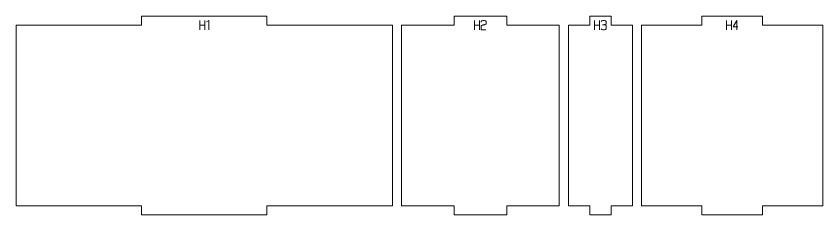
# Model space of a CAD drawing. Header units: centimetres. Extents: x -249 to 275, y -506 to 461.
# Drawn here: x -248.57 to -221.74, y -147.41 to -140.81 of the extents above; entities that cross this region are included whole.
import ezdxf

# ---------------------------------------------------------------- set-up
doc = ezdxf.new("R2010")
doc.units = ezdxf.units.CM
doc.header["$MEASUREMENT"] = 0
doc.layers.add('Capa 1', color=7, linetype='Continuous')

msp = doc.modelspace()

# ---------------------------------------------------------------- linework, layer by layer
at = {"layer": 'Capa 1', "color": 240, "lineweight": 9}
for points in [[(-248.5745, -141.1064), (-248.5745, -141.1064), (-248.5745, -147.1064), (-248.5745, -147.1064), (-248.5745, -147.1064), (-244.40189, -147.1064), (-244.40189, -147.1064), (-244.40189, -147.1064), (-244.40189, -147.4064), (-244.40189, -147.4064), (-244.40189, -147.4064), (-240.22928, -147.4064), (-240.22928, -147.4064), (-240.22928, -147.4064), (-240.22928, -147.1064), (-240.22928, -147.1064), (-240.22928, -147.1064), (-236.05667, -147.1064), (-236.05667, -147.1064), (-236.05667, -147.1064), (-236.05667, -141.1064), (-236.05667, -141.1064), (-236.05667, -141.1064), (-240.22928, -141.1064), (-240.22928, -141.1064), (-240.22928, -141.1064), (-240.22928, -140.8064), (-240.22928, -140.8064), (-240.22928, -140.8064), (-244.40189, -140.8064), (-244.40189, -140.8064), (-244.40189, -140.8064), (-244.40189, -141.1064), (-244.40189, -141.1064), (-244.40189, -141.1064), (-248.5745, -141.1064), (-248.5745, -141.1064)], [(-235.75667, -141.1064), (-235.75667, -141.1064), (-235.75667, -147.1064), (-235.75667, -147.1064), (-235.75667, -147.1064), (-234.00547, -147.1064), (-234.00547, -147.1064), (-234.00547, -147.1064), (-234.00547, -147.4064), (-234.00547, -147.4064), (-234.00547, -147.4064), (-232.25426, -147.4064), (-232.25426, -147.4064), (-232.25426, -147.4064), (-232.25426, -147.1064), (-232.25426, -147.1064), (-232.25426, -147.1064), (-230.50306, -147.1064), (-230.50306, -147.1064), (-230.50306, -147.1064), (-230.50306, -141.1064), (-230.50306, -141.1064), (-230.50306, -141.1064), (-232.25426, -141.1064), (-232.25426, -141.1064), (-232.25426, -141.1064), (-232.25426, -140.8064), (-232.25426, -140.8064), (-232.25426, -140.8064), (-234.00547, -140.8064), (-234.00547, -140.8064), (-234.00547, -140.8064), (-234.00547, -141.1064), (-234.00547, -141.1064), (-234.00547, -141.1064), (-235.75667, -141.1064), (-235.75667, -141.1064)], [(-230.20306, -141.1064), (-230.20306, -141.1064), (-230.20306, -147.1064), (-230.20306, -147.1064), (-230.20306, -147.1064), (-229.4931, -147.1064), (-229.4931, -147.1064), (-229.4931, -147.1064), (-229.4931, -147.4064), (-229.4931, -147.4064), (-229.4931, -147.4064), (-228.78313, -147.4064), (-228.78313, -147.4064), (-228.78313, -147.4064), (-228.78313, -147.1064), (-228.78313, -147.1064), (-228.78313, -147.1064), (-228.07317, -147.1064), (-228.07317, -147.1064), (-228.07317, -147.1064), (-228.07317, -141.1064), (-228.07317, -141.1064), (-228.07317, -141.1064), (-228.78313, -141.1064), (-228.78313, -141.1064), (-228.78313, -141.1064), (-228.78313, -140.8064), (-228.78313, -140.8064), (-228.78313, -140.8064), (-229.4931, -140.8064), (-229.4931, -140.8064), (-229.4931, -140.8064), (-229.4931, -141.1064), (-229.4931, -141.1064), (-229.4931, -141.1064), (-230.20306, -141.1064), (-230.20306, -141.1064)], [(-227.77317, -141.1064), (-227.77317, -141.1064), (-227.77317, -147.1064), (-227.77317, -147.1064), (-227.77317, -147.1064), (-225.76059, -147.1064), (-225.76059, -147.1064), (-225.76059, -147.1064), (-225.76059, -147.4064), (-225.76059, -147.4064), (-225.76059, -147.4064), (-223.74801, -147.4064), (-223.74801, -147.4064), (-223.74801, -147.4064), (-223.74801, -147.1064), (-223.74801, -147.1064), (-223.74801, -147.1064), (-221.73544, -147.1064), (-221.73544, -147.1064), (-221.73544, -147.1064), (-221.73544, -141.1064), (-221.73544, -141.1064), (-221.73544, -141.1064), (-223.74801, -141.1064), (-223.74801, -141.1064), (-223.74801, -141.1064), (-223.74801, -140.8064), (-223.74801, -140.8064), (-223.74801, -140.8064), (-225.76059, -140.8064), (-225.76059, -140.8064), (-225.76059, -140.8064), (-225.76059, -141.1064), (-225.76059, -141.1064), (-225.76059, -141.1064), (-227.77317, -141.1064), (-227.77317, -141.1064)]]:
    msp.add_open_spline(points, degree=3, knots=[0, 0, 0, 0, 0.08333333, 0.08333333, 0.08333333, 0.16666667, 0.16666667, 0.16666667, 0.25, 0.25, 0.25, 0.33333333, 0.33333333, 0.33333333, 0.41666667, 0.41666667, 0.41666667, 0.5, 0.5, 0.5, 0.58333333, 0.58333333, 0.58333333, 0.66666667, 0.66666667, 0.66666667, 0.75, 0.75, 0.75, 0.83333333, 0.83333333, 0.83333333, 0.91666667, 0.91666667, 0.91666667, 1, 1, 1, 1], dxfattribs=at)
at = {"layer": 'Capa 1', "color": 114, "lineweight": 9}
for points, knots in [([(-242.46371, -141.2636), (-242.46371, -141.2636), (-242.46371, -140.94716), (-242.46371, -140.94716), (-242.46371, -140.94716), (-242.46371, -141.10309), (-242.46371, -141.10309), (-242.46371, -141.10309), (-242.29953, -141.10309), (-242.29953, -141.10309), (-242.29953, -141.10309), (-242.29953, -140.94716), (-242.29953, -140.94716), (-242.29953, -140.94716), (-242.29953, -141.2636), (-242.29953, -141.2636), (-242.29953, -141.2636), (-242.29953, -141.10309), (-242.29953, -141.10309), (-242.29953, -141.10309), (-242.46371, -141.10309), (-242.46371, -141.10309), (-242.46371, -141.10309), (-242.46371, -141.2636), (-242.46371, -141.2636)], [0, 0, 0, 0, 0.125, 0.125, 0.125, 0.25, 0.25, 0.25, 0.375, 0.375, 0.375, 0.5, 0.5, 0.5, 0.625, 0.625, 0.625, 0.75, 0.75, 0.75, 0.875, 0.875, 0.875, 1, 1, 1, 1]), ([(-242.16745, -140.9467), (-242.16745, -140.9467), (-242.24358, -140.99944), (-242.24358, -140.99944), (-242.24358, -140.99944), (-242.16745, -140.9467), (-242.16745, -140.9467), (-242.16745, -140.9467), (-242.16745, -141.2636), (-242.16745, -141.2636), (-242.16745, -141.2636), (-242.16745, -140.9467), (-242.16745, -140.9467)], [0, 0, 0, 0, 0.25, 0.25, 0.25, 0.5, 0.5, 0.5, 0.75, 0.75, 0.75, 1, 1, 1, 1]), ([(-233.32248, -141.2636), (-233.32248, -141.2636), (-233.32248, -140.94716), (-233.32248, -140.94716), (-233.32248, -140.94716), (-233.32248, -141.10309), (-233.32248, -141.10309), (-233.32248, -141.10309), (-233.1583, -141.10309), (-233.1583, -141.10309), (-233.1583, -141.10309), (-233.1583, -140.94716), (-233.1583, -140.94716), (-233.1583, -140.94716), (-233.1583, -141.2636), (-233.1583, -141.2636), (-233.1583, -141.2636), (-233.1583, -141.10309), (-233.1583, -141.10309), (-233.1583, -141.10309), (-233.32248, -141.10309), (-233.32248, -141.10309), (-233.32248, -141.10309), (-233.32248, -141.2636), (-233.32248, -141.2636)], [0, 0, 0, 0, 0.125, 0.125, 0.125, 0.25, 0.25, 0.25, 0.375, 0.375, 0.375, 0.5, 0.5, 0.5, 0.625, 0.625, 0.625, 0.75, 0.75, 0.75, 0.875, 0.875, 0.875, 1, 1, 1, 1]), ([(-233.10281, -141.2636), (-233.10281, -141.2636), (-233.10281, -141.13106), (-233.10281, -141.13106), (-233.10189, -141.11914), (-233.09104, -141.10997), (-233.07025, -141.10355), (-233.06169, -141.10293), (-233.05351, -141.10194), (-233.04571, -141.10056), (-233.03792, -141.09919), (-233.03004, -141.09774), (-233.02209, -141.09621), (-233.00742, -141.09376), (-232.99618, -141.09177), (-232.98839, -141.09025), (-232.98059, -141.08872), (-232.97302, -141.08673), (-232.96568, -141.08428), (-232.94673, -141.07725), (-232.93725, -141.06823), (-232.93725, -141.05723), (-232.93725, -141.05723), (-232.93725, -140.98247), (-232.93725, -140.98247), (-232.93725, -140.97269), (-232.94512, -140.96436), (-232.96087, -140.95748), (-232.97661, -140.9506), (-232.99626, -140.94716), (-233.0198, -140.94716), (-233.04334, -140.94716), (-233.06299, -140.9506), (-233.07873, -140.95748), (-233.09448, -140.96436), (-233.10235, -140.97269), (-233.10235, -140.98247), (-233.10235, -140.98247), (-233.10235, -141.00494), (-233.10235, -141.00494), (-233.10235, -141.00494), (-233.10235, -140.98247), (-233.10235, -140.98247), (-233.10235, -140.97269), (-233.09448, -140.96436), (-233.07873, -140.95748), (-233.06299, -140.9506), (-233.04334, -140.94716), (-233.0198, -140.94716), (-232.99626, -140.94716), (-232.97661, -140.9506), (-232.96087, -140.95748), (-232.94512, -140.96436), (-232.93725, -140.97269), (-232.93725, -140.98247), (-232.93725, -140.98247), (-232.93725, -141.05723), (-232.93725, -141.05723), (-232.93725, -141.06823), (-232.94673, -141.07725), (-232.96568, -141.08428), (-232.97302, -141.08673), (-232.98059, -141.08872), (-232.98839, -141.09025), (-232.99618, -141.09177), (-233.00742, -141.09376), (-233.02209, -141.09621), (-233.03004, -141.09774), (-233.03792, -141.09919), (-233.04571, -141.10056), (-233.05351, -141.10194), (-233.06169, -141.10293), (-233.07025, -141.10355), (-233.09104, -141.10997), (-233.10189, -141.11914), (-233.10281, -141.13106), (-233.10281, -141.13106), (-233.10281, -141.2636), (-233.10281, -141.2636), (-233.10281, -141.2636), (-232.94596, -141.2636), (-232.94596, -141.2636), (-232.94596, -141.2636), (-233.10281, -141.2636), (-233.10281, -141.2636)], [0, 0, 0, 0, 0.03571429, 0.03571429, 0.03571429, 0.07142857, 0.07142857, 0.07142857, 0.10714286, 0.10714286, 0.10714286, 0.14285714, 0.14285714, 0.14285714, 0.17857143, 0.17857143, 0.17857143, 0.21428571, 0.21428571, 0.21428571, 0.25, 0.25, 0.25, 0.28571429, 0.28571429, 0.28571429, 0.32142857, 0.32142857, 0.32142857, 0.35714286, 0.35714286, 0.35714286, 0.39285714, 0.39285714, 0.39285714, 0.42857143, 0.42857143, 0.42857143, 0.46428571, 0.46428571, 0.46428571, 0.5, 0.5, 0.5, 0.53571429, 0.53571429, 0.53571429, 0.57142857, 0.57142857, 0.57142857, 0.60714286, 0.60714286, 0.60714286, 0.64285714, 0.64285714, 0.64285714, 0.67857143, 0.67857143, 0.67857143, 0.71428571, 0.71428571, 0.71428571, 0.75, 0.75, 0.75, 0.78571429, 0.78571429, 0.78571429, 0.82142857, 0.82142857, 0.82142857, 0.85714286, 0.85714286, 0.85714286, 0.89285714, 0.89285714, 0.89285714, 0.92857143, 0.92857143, 0.92857143, 0.96428571, 0.96428571, 0.96428571, 1, 1, 1, 1]), ([(-229.33073, -141.2636), (-229.33073, -141.2636), (-229.33073, -140.94716), (-229.33073, -140.94716), (-229.33073, -140.94716), (-229.33073, -141.10309), (-229.33073, -141.10309), (-229.33073, -141.10309), (-229.16655, -141.10309), (-229.16655, -141.10309), (-229.16655, -141.10309), (-229.16655, -140.94716), (-229.16655, -140.94716), (-229.16655, -140.94716), (-229.16655, -141.2636), (-229.16655, -141.2636), (-229.16655, -141.2636), (-229.16655, -141.10309), (-229.16655, -141.10309), (-229.16655, -141.10309), (-229.33073, -141.10309), (-229.33073, -141.10309), (-229.33073, -141.10309), (-229.33073, -141.2636), (-229.33073, -141.2636)], [0, 0, 0, 0, 0.125, 0.125, 0.125, 0.25, 0.25, 0.25, 0.375, 0.375, 0.375, 0.5, 0.5, 0.5, 0.625, 0.625, 0.625, 0.75, 0.75, 0.75, 0.875, 0.875, 0.875, 1, 1, 1, 1]), ([(-229.02805, -141.2636), (-229.05159, -141.2636), (-229.07124, -141.26016), (-229.08698, -141.25328), (-229.10273, -141.2464), (-229.1106, -141.23807), (-229.1106, -141.22829), (-229.1106, -141.23807), (-229.10273, -141.2464), (-229.08698, -141.25328), (-229.07124, -141.26016), (-229.05159, -141.2636), (-229.02805, -141.2636), (-229.00451, -141.2636), (-228.98486, -141.26016), (-228.96912, -141.25328), (-228.95337, -141.2464), (-228.9455, -141.23807), (-228.9455, -141.22829), (-228.9455, -141.22829), (-228.9455, -141.1251), (-228.9455, -141.1251), (-228.9455, -141.11684), (-228.95116, -141.10966), (-228.96247, -141.10355), (-228.97378, -141.09743), (-229.00695, -141.0933), (-229.06199, -141.09116), (-229.00726, -141.0878), (-228.97439, -141.08382), (-228.96339, -141.07924), (-228.95238, -141.07465), (-228.94642, -141.06716), (-228.9455, -141.05677), (-228.9455, -141.05677), (-228.9455, -140.98247), (-228.9455, -140.98247), (-228.9455, -140.97269), (-228.95337, -140.96436), (-228.96912, -140.95748), (-228.98486, -140.9506), (-229.00451, -140.94716), (-229.02805, -140.94716), (-229.05159, -140.94716), (-229.07124, -140.9506), (-229.08698, -140.95748), (-229.10273, -140.96436), (-229.1106, -140.97269), (-229.1106, -140.98247), (-229.1106, -140.97269), (-229.10273, -140.96436), (-229.08698, -140.95748), (-229.07124, -140.9506), (-229.05159, -140.94716), (-229.02805, -140.94716), (-229.00451, -140.94716), (-228.98486, -140.9506), (-228.96912, -140.95748), (-228.95337, -140.96436), (-228.9455, -140.97269), (-228.9455, -140.98247), (-228.9455, -140.98247), (-228.9455, -141.05677), (-228.9455, -141.05677), (-228.94642, -141.06716), (-228.95238, -141.07465), (-228.96339, -141.07924), (-228.97439, -141.08382), (-229.00726, -141.0878), (-229.06199, -141.09116), (-229.00695, -141.0933), (-228.97378, -141.09743), (-228.96247, -141.10355), (-228.95116, -141.10966), (-228.9455, -141.11684), (-228.9455, -141.1251), (-228.9455, -141.1251), (-228.9455, -141.22829), (-228.9455, -141.22829), (-228.9455, -141.23807), (-228.95337, -141.2464), (-228.96912, -141.25328), (-228.98486, -141.26016), (-229.00451, -141.2636), (-229.02805, -141.2636)], [0, 0, 0, 0, 0.03571429, 0.03571429, 0.03571429, 0.07142857, 0.07142857, 0.07142857, 0.10714286, 0.10714286, 0.10714286, 0.14285714, 0.14285714, 0.14285714, 0.17857143, 0.17857143, 0.17857143, 0.21428571, 0.21428571, 0.21428571, 0.25, 0.25, 0.25, 0.28571429, 0.28571429, 0.28571429, 0.32142857, 0.32142857, 0.32142857, 0.35714286, 0.35714286, 0.35714286, 0.39285714, 0.39285714, 0.39285714, 0.42857143, 0.42857143, 0.42857143, 0.46428571, 0.46428571, 0.46428571, 0.5, 0.5, 0.5, 0.53571429, 0.53571429, 0.53571429, 0.57142857, 0.57142857, 0.57142857, 0.60714286, 0.60714286, 0.60714286, 0.64285714, 0.64285714, 0.64285714, 0.67857143, 0.67857143, 0.67857143, 0.71428571, 0.71428571, 0.71428571, 0.75, 0.75, 0.75, 0.78571429, 0.78571429, 0.78571429, 0.82142857, 0.82142857, 0.82142857, 0.85714286, 0.85714286, 0.85714286, 0.89285714, 0.89285714, 0.89285714, 0.92857143, 0.92857143, 0.92857143, 0.96428571, 0.96428571, 0.96428571, 1, 1, 1, 1]), ([(-224.94417, -141.2636), (-224.94417, -141.2636), (-224.94417, -140.94716), (-224.94417, -140.94716), (-224.94417, -140.94716), (-224.94417, -141.10309), (-224.94417, -141.10309), (-224.94417, -141.10309), (-224.77999, -141.10309), (-224.77999, -141.10309), (-224.77999, -141.10309), (-224.77999, -140.94716), (-224.77999, -140.94716), (-224.77999, -140.94716), (-224.77999, -141.2636), (-224.77999, -141.2636), (-224.77999, -141.2636), (-224.77999, -141.10309), (-224.77999, -141.10309), (-224.77999, -141.10309), (-224.94417, -141.10309), (-224.94417, -141.10309), (-224.94417, -141.10309), (-224.94417, -141.2636), (-224.94417, -141.2636)], [0, 0, 0, 0, 0.125, 0.125, 0.125, 0.25, 0.25, 0.25, 0.375, 0.375, 0.375, 0.5, 0.5, 0.5, 0.625, 0.625, 0.625, 0.75, 0.75, 0.75, 0.875, 0.875, 0.875, 1, 1, 1, 1]), ([(-224.59425, -141.15904), (-224.59425, -141.15904), (-224.59425, -141.2636), (-224.59425, -141.2636), (-224.59425, -141.2636), (-224.59425, -141.15904), (-224.59425, -141.15904), (-224.59425, -141.15904), (-224.72404, -141.15904), (-224.72404, -141.15904), (-224.72404, -141.15904), (-224.59425, -140.9467), (-224.59425, -140.9467), (-224.59425, -140.9467), (-224.59425, -141.15904), (-224.59425, -141.15904), (-224.59425, -141.15904), (-224.56444, -141.15904), (-224.56444, -141.15904), (-224.56444, -141.15904), (-224.59425, -141.15904), (-224.59425, -141.15904)], [0, 0, 0, 0, 0.14285714, 0.14285714, 0.14285714, 0.28571429, 0.28571429, 0.28571429, 0.42857143, 0.42857143, 0.42857143, 0.57142857, 0.57142857, 0.57142857, 0.71428571, 0.71428571, 0.71428571, 0.85714286, 0.85714286, 0.85714286, 1, 1, 1, 1]), ([(-224.59425, -141.15904), (-224.59425, -141.15904), (-224.59425, -140.9467), (-224.59425, -140.9467), (-224.59425, -140.9467), (-224.72404, -141.15904), (-224.72404, -141.15904), (-224.72404, -141.15904), (-224.59425, -141.15904), (-224.59425, -141.15904)], [0, 0, 0, 0, 0.33333333, 0.33333333, 0.33333333, 0.66666667, 0.66666667, 0.66666667, 1, 1, 1, 1])]:
    msp.add_open_spline(points, degree=3, knots=knots, dxfattribs=at)

doc.saveas('drawing.dxf')
